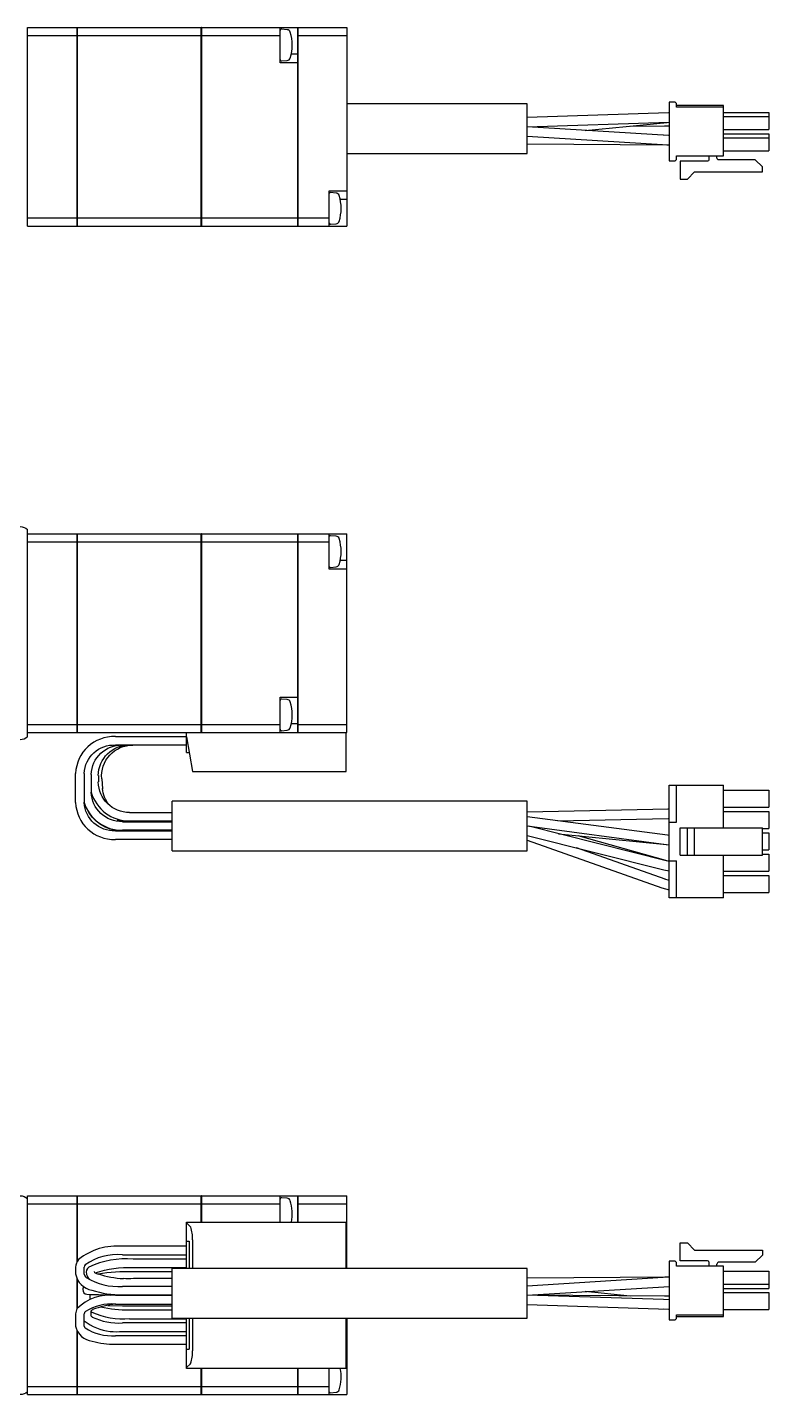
# Model space of a CAD drawing. Extents: x 0 to 533, y -8 to 203.
# Drawn here: x 154.8 to 259.2, y 10 to 202.5 of the extents above; entities that cross this region are included whole.
import ezdxf

# ---------------------------------------------------------------- set-up
doc = ezdxf.new("R2010")
doc.units = 0
doc.header["$LTSCALE"] = 0.5
doc.layers.add('MSM_CONTINUOUS', color=7, linetype='CONTINUOUS')

msp = doc.modelspace()

# ---------------------------------------------------------------- linework, layer by layer
at = {"layer": 'MSM_CONTINUOUS'}
for p, q in [((154.85, 174.54), (154.85, 202.54)), ((154.85, 202.54), (161.84, 202.54)), ((161.84, 174.54), (161.84, 202.54)), ((161.85, 202.53), (161.84, 202.53)), ((161.85, 202.54), (161.85, 174.54)), ((161.85, 202.54), (179.34, 202.54)), ((179.34, 174.54), (179.34, 202.54)), ((179.35, 202.53), (179.34, 202.53)), ((179.35, 202.54), (179.35, 174.54)), ((179.35, 202.54), (192.95, 202.54)), ((190.45, 197.54), (190.45, 202.54)), ((191.43, 202.21), (190.66, 202.27)), ((192.95, 174.54), (192.95, 202.54)), ((192.95, 202.53), (192.96, 202.53)), ((192.96, 202.54), (192.96, 174.54)), ((192.96, 202.54), (199.85, 202.54)), ((199.85, 202.54), (199.85, 174.54)), ((154.85, 201.39), (161.84, 201.39)), ((161.85, 201.38), (161.84, 201.38)), ((161.85, 201.39), (179.34, 201.39)), ((179.35, 201.38), (179.34, 201.38)), ((179.35, 201.39), (190.45, 201.39)), ((192.95, 201.38), (192.96, 201.38)), ((192.96, 201.39), (199.85, 201.39)), ((192.95, 198.79), (192.01, 198.79)), ((192.95, 197.54), (190.45, 197.54)), ((190.66, 197.81), (191.43, 197.88)), ((225.25, 191.78), (199.85, 191.78)), ((225.25, 184.78), (225.25, 191.78)), ((245.25, 192.01), (245.25, 183.73)), ((245.97, 192.01), (245.25, 192.01)), ((246.27, 191.3), (246.27, 191.71)), ((252.9, 191.55), (246.27, 191.55)), ((252.9, 191.3), (246.27, 191.3)), ((252.9, 184.44), (252.9, 191.55)), ((245.13, 190.49), (225.25, 189.84)), ((225.25, 188.54), (245.17, 189.19)), ((233.4, 188.04), (244.97, 189.16)), ((244.97, 189.16), (245.25, 189.18)), ((245.25, 190.49), (245.13, 190.49)), ((245.17, 189.19), (245.25, 189.19)), ((252.9, 190.57), (259.25, 190.57)), ((252.9, 189.97), (259.25, 189.97)), ((259.25, 190.57), (259.25, 188.17)), ((225.25, 187.24), (245.04, 186)), ((245.12, 187.3), (225.26, 188.54)), ((239.72, 188.65), (244.58, 188.69)), ((245.25, 187.31), (244.47, 187.34)), ((244.58, 188.69), (245.25, 188.69)), ((245.25, 187.3), (245.12, 187.3)), ((252.9, 188.17), (259.25, 188.17)), ((252.9, 187.57), (259.25, 187.57)), ((252.9, 186.97), (259.25, 186.97)), ((259.25, 187.57), (259.25, 185.17)), ((225.25, 186.15), (244.91, 185.99)), ((244.91, 185.99), (245.25, 185.99)), ((245.04, 186), (245.25, 185.99)), ((252.9, 185.17), (259.25, 185.17)), ((199.85, 184.78), (225.25, 184.78)), ((245.25, 183.73), (245.97, 183.73)), ((246.27, 184.44), (252.9, 184.44)), ((246.27, 184.03), (246.27, 184.44)), ((246.8, 183.69), (246.8, 181.16)), ((250.65, 183.69), (246.8, 183.69)), ((250.8, 184.44), (250.8, 183.84)), ((251.95, 184.16), (251.95, 184.44)), ((257.36, 183.88), (252.23, 183.88)), ((258.36, 182.88), (257.36, 183.88)), ((246.8, 181.16), (247.8, 181.16)), ((247.8, 181.16), (248.82, 182.18)), ((248.82, 182.18), (258.36, 182.18)), ((258.36, 182.18), (258.36, 182.88)), ((197.35, 174.54), (197.35, 179.54)), ((197.35, 179.54), (199.85, 179.54)), ((198.32, 179.21), (197.55, 179.27)), ((199.85, 178.29), (198.9, 178.29)), ((154.85, 175.7), (161.84, 175.7)), ((161.85, 175.7), (161.84, 175.7)), ((161.85, 175.7), (179.34, 175.7)), ((179.35, 175.7), (179.34, 175.7)), ((179.35, 175.7), (192.95, 175.7)), ((192.95, 175.7), (192.96, 175.7)), ((192.96, 175.7), (197.35, 175.7)), ((154.85, 174.54), (161.84, 174.54)), ((161.85, 174.55), (161.84, 174.55)), ((161.85, 174.54), (179.34, 174.54)), ((179.35, 174.55), (179.34, 174.55)), ((179.35, 174.54), (192.95, 174.54)), ((192.95, 174.55), (192.96, 174.55)), ((192.96, 174.54), (199.85, 174.54)), ((197.55, 174.81), (198.32, 174.88)), ((154.85, 102.61), (154.85, 131.85)), ((154.85, 131.23), (161.84, 131.23)), ((161.84, 103.23), (161.84, 131.23)), ((161.85, 131.22), (161.84, 131.22)), ((161.85, 131.23), (161.85, 103.23)), ((161.85, 131.23), (179.34, 131.23)), ((179.34, 103.23), (179.34, 131.23)), ((179.35, 131.22), (179.34, 131.22)), ((179.35, 131.23), (179.35, 103.23)), ((179.35, 131.23), (192.95, 131.23)), ((192.95, 103.23), (192.95, 131.23)), ((192.95, 131.22), (192.96, 131.22)), ((192.96, 131.23), (192.96, 103.23)), ((192.96, 131.23), (199.85, 131.23)), ((197.35, 126.23), (197.35, 131.23)), ((198.32, 130.9), (197.55, 130.96)), ((199.85, 103.23), (199.85, 131.23)), ((154.85, 130.08), (161.84, 130.08)), ((161.85, 130.07), (161.84, 130.07)), ((161.85, 130.08), (179.34, 130.08)), ((179.35, 130.07), (179.34, 130.07)), ((179.35, 130.08), (192.95, 130.08)), ((192.95, 130.07), (192.96, 130.07)), ((192.96, 130.08), (197.35, 130.08)), ((199.85, 127.48), (198.9, 127.48)), ((199.85, 126.23), (197.35, 126.23)), ((197.55, 126.5), (198.32, 126.57)), ((190.45, 103.23), (190.45, 108.23)), ((190.45, 108.23), (192.95, 108.23)), ((191.43, 107.9), (190.66, 107.96)), ((154.85, 104.39), (161.84, 104.39)), ((161.85, 104.38), (161.84, 104.38)), ((161.85, 104.39), (179.34, 104.39)), ((179.35, 104.38), (179.34, 104.38)), ((179.35, 104.39), (190.45, 104.39)), ((192.95, 104.48), (192.01, 104.48)), ((192.95, 104.38), (192.96, 104.38)), ((192.96, 104.39), (199.85, 104.39)), ((154.85, 103.23), (161.84, 103.23)), ((161.85, 103.24), (161.84, 103.24)), ((161.85, 103.23), (199.85, 103.23)), ((167.25, 102.68), (177.25, 102.68)), ((177.25, 100.43), (177.25, 103.23)), ((177.25, 102.63), (178.11, 97.73)), ((179.35, 103.24), (179.34, 103.24)), ((190.66, 103.5), (191.43, 103.57)), ((192.95, 103.24), (192.96, 103.24)), ((199.75, 97.73), (199.75, 103.23)), ((177.25, 101.48), (167.25, 101.48)), ((169.73, 101.48), (169.49, 101.48)), ((177.25, 100.43), (177.63, 100.43)), ((161.65, 93.38), (161.65, 97.48)), ((162.85, 97.48), (162.85, 93.38)), ((163.85, 97.32), (163.85, 94.84)), ((164.85, 97.17), (164.85, 96.29)), ((165.32, 96.72), (165.44, 95.33)), ((178.11, 97.73), (199.75, 97.73)), ((245.25, 79.98), (245.25, 95.83)), ((245.25, 95.83), (252.9, 95.83)), ((246.27, 90.64), (246.27, 95.83)), ((252.9, 89.84), (252.9, 95.83)), ((252.9, 95.11), (259.25, 95.11)), ((259.25, 95.11), (259.25, 92.71)), ((162.86, 93.39), (162.85, 93.42)), ((175.25, 86.58), (175.25, 93.58)), ((225.25, 93.58), (175.25, 93.58)), ((225.25, 86.58), (225.25, 93.58)), ((245.14, 92.43), (225.25, 92.03)), ((245.25, 92.43), (245.07, 92.43)), ((245.25, 92.43), (245.14, 92.43)), ((252.9, 92.71), (259.25, 92.71)), ((167.54, 90.84), (167.51, 90.84)), ((167.51, 90.84), (167.53, 90.83)), ((167.53, 90.83), (168.75, 90.68)), ((168.25, 90.78), (167.54, 90.84)), ((175.25, 90.78), (168.25, 90.78)), ((168.25, 90.68), (175.25, 90.68)), ((169.25, 91.98), (175.25, 91.98)), ((245, 88.77), (225.25, 91.39)), ((229.55, 90.82), (245.1, 91.13)), ((245.1, 91.13), (245.25, 91.13)), ((245.25, 90.64), (246.27, 90.64)), ((252.9, 92.11), (259.25, 92.11)), ((259.25, 92.11), (259.25, 89.71)), ((167.25, 89.38), (175.25, 89.38)), ((175.25, 89.48), (168.25, 89.48)), ((225.25, 90.08), (244.83, 87.48)), ((225.25, 88.76), (244.48, 83.9)), ((244.8, 85.16), (225.46, 90.05)), ((229.66, 88.99), (244.84, 87.47)), ((244.75, 85.2), (232.43, 88.71)), ((245.25, 88.74), (245, 88.77)), ((246.8, 85.98), (246.8, 89.84)), ((246.8, 89.84), (258.36, 89.84)), ((247.8, 85.98), (247.8, 89.84)), ((248.82, 85.98), (248.82, 89.84)), ((258.36, 85.98), (258.36, 89.84)), ((258.36, 89.71), (259.25, 89.71)), ((258.36, 89.11), (259.25, 89.11)), ((259.25, 89.11), (259.25, 86.71)), ((175.25, 88.18), (167.25, 88.18)), ((225.25, 88.09), (244.21, 81.36)), ((244.65, 82.58), (232.17, 87.01)), ((244.83, 87.48), (245.25, 87.44)), ((244.84, 87.47), (245.25, 87.44)), ((258.36, 86.71), (259.25, 86.71)), ((175.25, 86.58), (225.25, 86.58)), ((245.25, 85.09), (244.75, 85.2)), ((245.25, 85.08), (244.8, 85.16)), ((245.25, 85.18), (246.27, 85.18)), ((246.27, 79.98), (246.27, 85.18)), ((246.8, 85.98), (258.36, 85.98)), ((252.9, 79.98), (252.9, 85.98)), ((258.36, 86.11), (259.25, 86.11)), ((259.25, 86.11), (259.25, 83.71)), ((244.48, 83.9), (245.25, 83.77)), ((252.9, 83.71), (259.25, 83.71)), ((252.9, 83.11), (259.25, 83.11)), ((259.25, 83.11), (259.25, 80.71)), ((244.21, 81.36), (245.25, 81.1)), ((244.21, 81.36), (245.25, 81.1)), ((245.25, 82.42), (244.64, 82.59)), ((252.9, 79.98), (245.25, 79.98)), ((252.9, 80.71), (259.25, 80.71)), ((154.85, 10), (154.85, 38)), ((154.85, 38), (161.84, 38)), ((154.85, 36.85), (161.84, 36.85)), ((161.84, 28.71), (161.84, 38)), ((161.85, 37.99), (161.84, 37.99)), ((161.85, 36.85), (161.84, 36.85)), ((161.85, 38), (161.85, 28.73)), ((161.85, 38), (179.34, 38)), ((161.85, 36.85), (179.34, 36.85)), ((179.34, 34.3), (179.34, 38)), ((179.35, 37.99), (179.34, 37.99)), ((179.35, 36.85), (179.34, 36.85)), ((179.35, 38), (192.95, 38)), ((179.35, 38), (179.35, 34.3)), ((179.35, 36.85), (190.45, 36.85)), ((190.45, 34.3), (190.45, 38)), ((191.43, 37.66), (190.66, 37.73)), ((192.95, 34.3), (192.95, 38)), ((192.95, 37.99), (192.96, 37.99)), ((192.95, 36.85), (192.96, 36.85)), ((192.96, 38), (192.96, 34.3)), ((192.96, 38), (199.85, 38)), ((192.96, 36.85), (199.85, 36.85)), ((199.85, 27.77), (199.85, 38)), ((177.25, 34.3), (199.75, 34.3)), ((177.25, 27.77), (177.25, 34.3)), ((177.25, 34.19), (177.85, 33.59)), ((199.75, 27.77), (199.75, 34.3)), ((177.25, 30.9), (168.25, 30.9)), ((177.25, 31.6), (177.63, 31.6)), ((177.63, 31.6), (177.63, 27.77)), ((178.11, 31.82), (178.11, 27.77)), ((246.8, 28.85), (246.8, 31.38)), ((246.8, 31.38), (247.8, 31.38)), ((247.8, 31.38), (248.82, 30.36)), ((168.25, 29.7), (177.25, 29.7)), ((177.25, 29.1), (169.73, 29.1)), ((248.82, 30.36), (258.36, 30.36)), ((258.36, 29.66), (257.36, 28.66)), ((258.36, 30.36), (258.36, 29.66)), ((161.65, 27.95), (161.65, 27)), ((162.85, 26.98), (162.85, 27.95)), ((163.17, 26.96), (163.18, 26.92)), ((164.37, 27.17), (164.31, 27.33)), ((175.25, 27.3), (169.7, 27.3)), ((169.73, 27.9), (177.25, 27.9)), ((175.25, 20.77), (175.25, 27.77)), ((225.25, 27.77), (175.25, 27.77)), ((225.25, 20.77), (225.25, 27.77)), ((245.97, 28.81), (245.25, 28.81)), ((245.25, 28.81), (245.25, 20.53)), ((246.27, 28.1), (246.27, 28.51)), ((252.9, 28.1), (246.27, 28.1)), ((250.65, 28.85), (246.8, 28.85)), ((250.8, 28.7), (250.8, 28.1)), ((251.95, 28.1), (251.95, 28.38)), ((257.36, 28.66), (252.23, 28.66)), ((252.9, 20.99), (252.9, 28.1)), ((252.9, 27.37), (259.25, 27.37)), ((259.25, 27.37), (259.25, 24.97)), ((161.84, 22.1), (161.84, 26.35)), ((161.85, 26.32), (161.85, 22.12)), ((162.81, 25.17), (162.68, 24.99)), ((163.18, 26.92), (163.25, 26.72)), ((175.25, 25.25), (168.25, 25.25)), ((169.83, 26.35), (169.78, 26.35)), ((175.25, 26.35), (169.8, 26.35)), ((244.91, 26.55), (225.25, 26.4)), ((244.38, 26.5), (225.25, 25.3)), ((225.26, 24), (244.47, 25.2)), ((245.25, 26.54), (244.38, 26.5)), ((244.47, 25.2), (245.25, 25.24)), ((245.25, 26.55), (244.64, 26.55)), ((245.25, 26.55), (244.91, 26.55)), ((252.9, 25.57), (259.25, 25.57)), ((162.68, 24.99), (162.65, 24.79)), ((163.65, 24.13), (163.65, 24.08)), ((163.65, 24.08), (163.65, 23.67)), ((163.65, 23.67), (163.65, 23.64)), ((163.65, 23.64), (163.7, 23.41)), ((175.25, 23.95), (167.25, 23.95)), ((168.25, 24.05), (175.25, 24.05)), ((244.45, 23.38), (225.25, 24)), ((244.58, 23.86), (225.26, 24)), ((239.72, 23.89), (233.4, 24.51)), ((245.25, 23.36), (244.45, 23.38)), ((245.25, 23.85), (244.58, 23.86)), ((252.9, 24.97), (259.25, 24.97)), ((252.9, 24.37), (259.25, 24.37)), ((259.25, 24.37), (259.25, 21.97)), ((161.65, 21.4), (161.65, 19.65)), ((162.85, 19.65), (162.85, 21.4)), ((163.85, 21.06), (163.85, 21.79)), ((166.19, 22.57), (168.25, 22.5)), ((167.25, 22.75), (175.25, 22.75)), ((168.25, 22.5), (175.25, 22.5)), ((175.25, 21.9), (169.25, 21.9)), ((225.25, 22.7), (245.13, 22.06)), ((244.41, 22.08), (245.25, 22.06)), ((245.13, 22.06), (245.25, 22.05)), ((246.27, 21.24), (252.9, 21.24)), ((246.27, 20.83), (246.27, 21.24)), ((252.9, 21.97), (259.25, 21.97)), ((177.25, 20.1), (168.25, 20.1)), ((169.25, 20.7), (177.25, 20.7)), ((175.25, 20.77), (225.25, 20.77)), ((177.25, 13.7), (177.25, 20.77)), ((177.63, 20.77), (177.63, 16.4)), ((178.11, 20.77), (178.11, 16.18)), ((199.75, 13.7), (199.75, 20.77)), ((199.85, 20.77), (199.85, 10)), ((245.25, 20.53), (245.97, 20.53)), ((246.27, 20.99), (252.9, 20.99)), ((161.84, 10), (161.84, 19.05)), ((161.85, 19.03), (161.85, 10)), ((177.25, 18.3), (167.25, 18.3)), ((168.25, 18.9), (177.25, 18.9)), ((167.25, 17.1), (177.25, 17.1)), ((177.25, 16.4), (177.63, 16.4)), ((177.85, 14.41), (177.25, 13.81)), ((199.75, 13.7), (177.25, 13.7)), ((179.34, 10), (179.34, 13.7)), ((179.35, 13.7), (179.35, 10)), ((192.95, 10), (192.95, 13.7)), ((192.96, 13.7), (192.96, 10)), ((197.35, 10), (197.35, 13.7)), ((199.75, 13.75), (199.85, 13.75)), ((154.85, 11.15), (161.84, 11.15)), ((154.85, 10), (161.84, 10)), ((161.85, 11.16), (161.84, 11.16)), ((161.85, 10.01), (161.84, 10.01)), ((161.85, 11.15), (179.34, 11.15)), ((161.85, 10), (179.34, 10)), ((179.35, 11.16), (179.34, 11.16)), ((179.35, 10.01), (179.34, 10.01)), ((179.35, 11.15), (192.95, 11.15)), ((179.35, 10), (192.95, 10)), ((192.95, 11.16), (192.96, 11.16)), ((192.95, 10.01), (192.96, 10.01)), ((192.96, 11.15), (197.35, 11.15)), ((192.96, 10), (199.85, 10)), ((197.55, 10.27), (198.32, 10.34))]:
    msp.add_line(p, q, dxfattribs=at)
for centre, radius, start, end in [((190.65, 202.08), 0.2, 85, 180), ((191.39, 201.71), 0.5, 17.6292, 85), ((186.15, 200.04), 6, 342.3708, 17.6292), ((190.65, 198.01), 0.2, 180, 275), ((191.39, 198.38), 0.5, 275, 342.3708), ((245.97, 191.71), 0.3, 360, 90), ((245.97, 184.03), 0.3, 270, 360), ((197.54, 179.08), 0.2, 85, 161.8051), ((198.28, 178.71), 0.5, 17.6292, 85), ((193.04, 177.04), 6, 342.3708, 17.6292), ((198.28, 175.38), 0.5, 275, 342.3708), ((197.54, 175.01), 0.2, 198.1949, 275), ((197.54, 130.76), 0.2, 85, 161.8051), ((198.28, 130.4), 0.5, 17.6292, 85), ((193.04, 128.73), 6, 342.3708, 17.6292), ((197.54, 126.7), 0.2, 198.1949, 275), ((198.28, 127.07), 0.5, 275, 342.3708), ((190.65, 107.76), 0.2, 85, 180), ((191.39, 107.4), 0.5, 17.6292, 85), ((186.15, 105.73), 6, 342.3708, 17.6292), ((167.05, 97.27), 5.41, 87.9657, 177.8137), ((190.65, 103.7), 0.2, 180, 275), ((191.39, 104.07), 0.5, 275, 342.3708), ((169.22, 96.37), 5.59, 195.9654, 270.2921), ((167.05, 93.59), 5.41, 182.1273, 272.0933), ((168.17, 95.05), 5.57, 197.3809, 270.7723), ((190.65, 37.53), 0.2, 85, 180), ((191.39, 37.17), 0.5, 17.6292, 85), ((186.15, 35.5), 6, 348.463, 17.6292), ((173.61, 32.06), 4.51, 356.9565, 19.8759), ((167.49, 22.19), 8.74, 85.0197, 128.3235), ((163.37, 27.92), 1.72, 139.0024, 178.8954), ((167.5, 22.01), 7.72, 84.4381, 125.6687), ((168.81, 16.4), 12.73, 85.8454, 114.6186), ((164.36, 27.44), 2.75, 189.2724, 261.0568), ((163.46, 27.88), 0.622, 138.9031, 173.0608), ((163.71, 27.19), 0.889, 193.8661, 231.118), ((164.11, 27.21), 0.978, 128.7039, 194.8652), ((164.89, 27.83), 0.846, 231.4689, 266.9127), ((168.97, 0.44), 26.87, 88.4238, 98.8516), ((169.06, 40.1), 13.77, 252.1759, 267.1972), ((245.97, 28.51), 0.3, 0, 90), ((250.65, 28.7), 0.15, 0, 90), ((252.23, 28.38), 0.28, 90, 180), ((167.66, 33.88), 8.65, 238.5524, 273.8561), ((164.38, 27.17), 1.21, 201.8456, 229.7784), ((169.06, 40.1), 13.77, 272.9984, 272.9996), ((166.4, 17.57), 6.43, 82.4193, 135.037), ((163.27, 24.77), 0.622, 178.1145, 264.9417), ((166.97, 94.03), 69.98, 266.9256, 270.5083), ((168.05, 36.98), 12.93, 251.4264, 270.8555), ((163.1, 21.38), 1.45, 149.5973, 179.5942), ((163.32, 21.32), 0.476, 123.7324, 171.3862), ((166.77, 15.64), 7.13, 86.1621, 121.44), ((164.39, 21.38), 0.679, 120.1743, 142.5013), ((164.08, 21.85), 0.266, 210.6087, 235.589), ((168.41, 31.63), 10.96, 245.8666, 274.385), ((168.95, 8.7), 14.15, 96.6571, 110.3054), ((164.2, 20.13), 2.6, 190.5511, 265.471), ((167.31, 26.1), 7.25, 231.9863, 263.6299), ((163.35, 19.76), 0.517, 191.8582, 224.7596), ((166.74, 25.14), 6.86, 236.8577, 274.2662), ((164.77, 21.89), 1.25, 222.2163, 230.9064), ((167.72, 28.8), 8.72, 244.6207, 273.4586), ((245.97, 20.83), 0.3, 270, 0), ((167.13, 28.49), 11.39, 254.0263, 270.5737), ((167.38, 27.31), 8.45, 264.0847, 275.9153), ((173.47, 15.96), 4.64, 340.4546, 2.713), ((193.04, 12.5), 6, 342.3708, 11.537), ((197.54, 10.47), 0.2, 198.1949, 275), ((198.28, 10.83), 0.5, 275, 342.3708)]:
    msp.add_arc(centre, radius, start, end, dxfattribs=at)
at = {"layer": 'MSM_CONTINUOUS', "extrusion": (0, 0, -1)}
for centre, radius, start, end in [((-250.65, 183.84), 0.15, 180, 270), ((-252.23, 184.16), 0.28, 270, 0), ((-153.85, 130.73), 1.5, 90, 131.8103), ((-153.85, 103.73), 1.5, 228.1897, 270), ((-167.06, 97.27), 4.22, 2.8542, 92.5704), ((-168.13, 97.2), 4.29, 1.642, 91.5567), ((-169.2, 97.13), 4.36, 0.5892, 90.5857), ((-169.69, 97.09), 4.39, 355.0821, 90.1308), ((-169.2, 96.34), 4.36, 269.4314, 359.3937), ((-168.13, 94.97), 4.29, 268.4892, 358.3121), ((-169.8, 95.72), 4.37, 322.9581, 354.9542), ((-167.06, 93.6), 4.22, 267.5064, 357.069), ((-168.14, 94.83), 5.45, 271.1091, 336.0046), ((-153.85, 36.5), 1.5, 90, 131.8103), ((-168.96, 14.14), 13.78, 70.6907, 93.2092), ((-169.04, 51.62), 25.29, 268.3223, 271.4809), ((-167.77, 10.56), 13.5, 84.8625, 92.0051), ((-168.82, 37.69), 15.8, 268.4424, 283.4128), ((-153.85, 11.5), 1.5, 228.1897, 270)]:
    msp.add_arc(centre, radius, start, end, dxfattribs=at)

doc.saveas('drawing.dxf')
